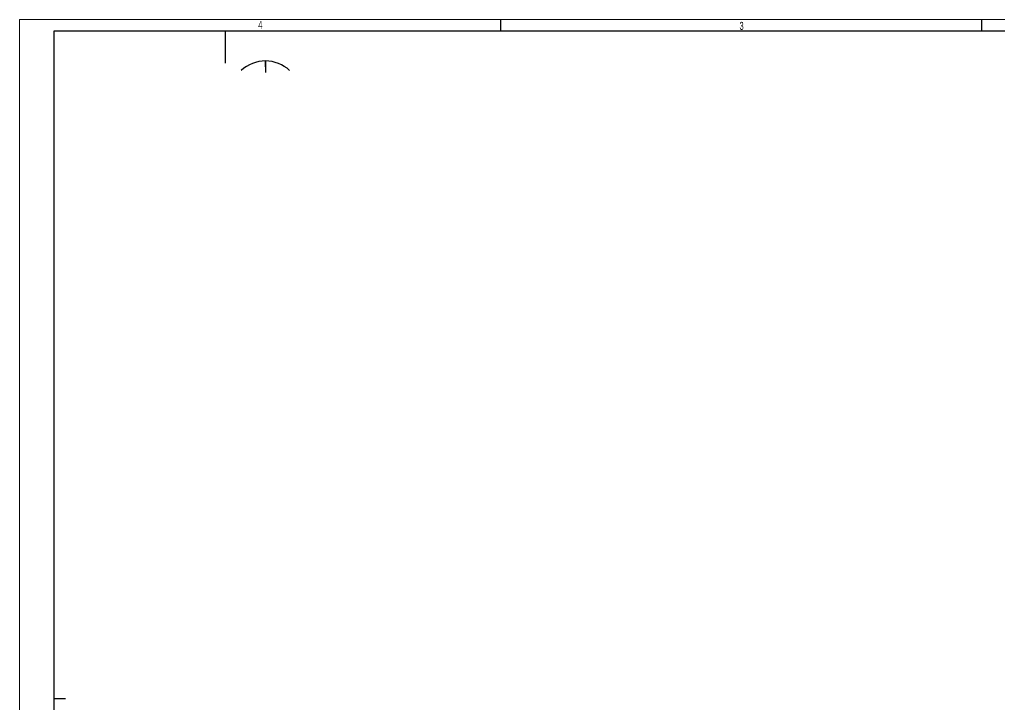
# Model space of a CAD drawing. Header units: millimetres. Extents: x 0 to 841, y -1082 to 594.
# Drawn here: x 0 to 428.4, y 294.5 to 594 of the extents above; entities that cross this region are included whole.
import ezdxf

# ---------------------------------------------------------------- set-up
doc = ezdxf.new("R2010")
doc.units = ezdxf.units.MM
doc.layers.add('ОСЕВЫЕ', color=7, linetype='Continuous')
doc.styles.add('SLDTEXTSTYLE1', font='TXT', dxfattribs={"width": 0.7})

msp = doc.modelspace()

# ---------------------------------------------------------------- hatches: boundary and pattern name
at = {"linetype": 'Continuous', "lineweight": 18}
h = msp.add_hatch(dxfattribs=at)
h.set_pattern_fill('ANSI32', style=0)
edge = h.paths.add_edge_path(flags=0)
edge.add_arc((166.146687, 397.646941), 6.736041, 168.18163584, 170.37389315)
edge.add_line((159.50549, 398.773329), (159.62646, 398.815106))
edge.add_line((159.62646, 398.815106), (159.553438, 399.026548))
h = msp.add_hatch(dxfattribs=at)
h.set_pattern_fill('ANSI32', style=0)
edge = h.paths.add_edge_path(flags=0)
edge.add_line((167.838637, 399.960239), (163.904565, 399.051987))
edge.add_arc((148.862849, 395.097866), 15.552758, 12.8862637, 14.72850731, ccw=False)
edge.add_line((164.023906, 398.566387), (167.951113, 399.473054))
edge.add_line((167.951113, 399.473054), (167.838637, 399.960239))
h = msp.add_hatch(dxfattribs=at)
h.set_pattern_fill('ANSI32', style=0)
h.paths.add_polyline_path([(169.37827, 400.315691), (169.490746, 399.828506), (170.279921, 400.010702), (170.167446, 400.497887)], flags=0)
h = msp.add_hatch(dxfattribs=at)
h.set_pattern_fill('ANSI32', style=0)
edge = h.paths.add_edge_path(flags=0)
edge.add_ellipse((161.757279, 395.539938), major_axis=(1.457115, 2.623633), ratio=0.83302628, start_angle=89.58690534, end_angle=93.92342319)
edge.add_arc((166.146687, 397.646941), 6.736041, 188.92306781, 196.62591495)
edge.add_arc((148.862849, 395.097866), 10.847242, 3.28590391, 8.86493244)
h = msp.add_hatch(dxfattribs=at)
h.set_pattern_fill('ANSI32', style=0)
edge = h.paths.add_edge_path(flags=0)
edge.add_ellipse((161.757279, 396.43354), major_axis=(-1.61637, 2.388841), ratio=0.8667600822, start_angle=228.45800296, end_angle=237.26349081)
edge.add_arc((148.862849, 395.097866), 15.552758, 4.10598862, 5.15235996, ccw=False)
edge.add_ellipse((161.757279, 395.539938), major_axis=(1.457115, 2.623633), ratio=0.83302628, start_angle=313.02775011, end_angle=313.43133135, ccw=False)
edge.add_arc((148.862849, 395.097866), 15.552758, 3.65625601, 4.03478214, ccw=False)
h = msp.add_hatch(dxfattribs=at)
h.set_pattern_fill('ANSI32', style=0)
h.paths.add_polyline_path([(170.954774, 397.087592), (170.165599, 396.905396), (170.278075, 396.418211), (171.06725, 396.600407)], flags=0)
h = msp.add_hatch(dxfattribs=at)
h.set_pattern_fill('ANSI32', style=0)
edge = h.paths.add_edge_path(flags=0)
edge.add_arc((166.146687, 397.646941), 6.736041, 246.42461937, 251.09567383)
edge.add_line((163.964285, 391.274236), (164.132571, 392.144245))
edge.add_line((164.132571, 392.144245), (163.602229, 392.246829))
edge.add_line((163.602229, 392.246829), (163.452572, 391.473126))
h = msp.add_hatch(dxfattribs=at)
h.set_pattern_fill('ANSI32', style=0)
edge = h.paths.add_edge_path(flags=0)
edge.add_arc((156.058556, 358.249285), 6.315542, 106.27342822, 112.97443752)
edge.add_arc((143.735284, 368.589225), 10.847242, 304.66005632, 335.34274144, ccw=False)
edge.add_arc((156.058556, 358.249285), 6.315542, 167.02836025, 173.72936955)
edge.add_arc((143.735284, 368.589225), 11.387414, 302.06591168, 337.93688609)
h = msp.add_hatch(dxfattribs=at)
h.set_pattern_fill('ANSI32', style=0)
edge = h.paths.add_edge_path(flags=0)
edge.add_arc((156.058556, 358.249285), 6.315542, 208.85976804, 213.77591037)
edge.add_arc((143.735284, 368.589225), 15.552758, 297.05323967, 342.9495581)
edge.add_arc((156.058556, 358.249285), 6.315542, 66.2268874, 71.14302973)
edge.add_arc((143.735284, 368.589225), 15.012586, 296.89949453, 343.10330324, ccw=False)
h = msp.add_hatch(dxfattribs=at)
h.set_pattern_fill('ANSI32', style=0)
edge = h.paths.add_edge_path(flags=0)
edge.add_ellipse((151.983086, 358.371177), major_axis=(-2.47381, -0.588977), ratio=0.983107479, start_angle=273.85127102, end_angle=310.40490444)
edge.add_arc((156.058556, 358.249285), 6.315542, 165.23995612, 167.02836025)
edge.add_arc((143.735284, 368.589225), 10.847242, 304.66005632, 313.79144006)
h = msp.add_hatch(dxfattribs=at)
h.set_pattern_fill('ANSI32', style=0)
h.paths.add_polyline_path([(160.896505, 360.708594), (160.089068, 360.645048), (160.128298, 360.146589), (160.935735, 360.210136)], flags=0)
h = msp.add_hatch(dxfattribs=at)
h.set_pattern_fill('ANSI32', style=0)
edge = h.paths.add_edge_path(flags=0)
edge.add_ellipse((151.983086, 358.371177), major_axis=(-2.47381, -0.588977), ratio=0.983107479, start_angle=99.68918414, end_angle=133.04182521)
edge.add_arc((143.735284, 368.589225), 15.552758, 306.39566679, 311.70592799, ccw=False)
h = msp.add_hatch(dxfattribs=at)
h.set_pattern_fill('ANSI32', style=0)
h.paths.add_polyline_path([(160.363675, 357.155837), (160.402904, 356.657378), (161.210342, 356.720925), (161.171112, 357.219384)], flags=0)

# ---------------------------------------------------------------- linework, layer by layer
at = {"color": 7, "linetype": 'Continuous', "lineweight": 25}
for p, q in [((836, 589), (20, 589)), ((90, 575), (90, 589)), ((107.458356, 573.403125), (107.458356, 575.903125)), ((107.458356, 575.903125), (107.458356, 570.903125))]:
    msp.add_line(p, q, dxfattribs=at)
for start, end in [(90, 132.5), (47.5, 90)]:
    msp.add_arc((107.458356, 560.203125), 15.7, start, end, dxfattribs=at)
at = {"layer": 'ОСЕВЫЕ', "lineweight": 18}
for q in [(841, 594), (0, 0)]:
    msp.add_line((0, 594), q, dxfattribs=at)
at = {"layer": 'ОСЕВЫЕ', "lineweight": 25}
for p, q in [((210.25, 594), (210.25, 589)), ((420.5, 594), (420.5, 589)), ((20, 589), (15, 589)), ((15, 589), (15, 292)), ((20, 297), (15, 297))]:
    msp.add_line(p, q, dxfattribs=at)

# ---------------------------------------------------------------- texts
at = {"color": 7, "linetype": 'Continuous', "lineweight": 0, "char_height": 3.5, "attachment_point": 2, "style": 'SLDTEXTSTYLE1'}
for s, insert in [('4', (105.245033, 593.439221)), ('3', (315.658815, 592.998914))]:
    msp.add_mtext(s, dxfattribs=dict(at, insert=insert))

doc.saveas('drawing.dxf')
